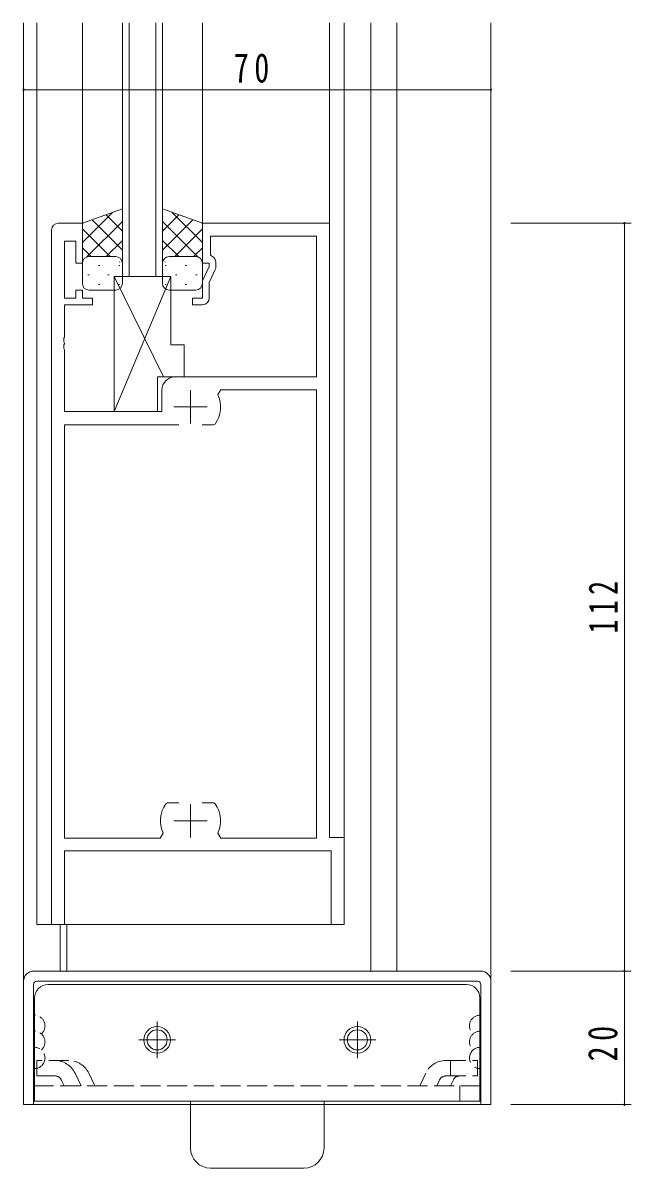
# Model space of a CAD drawing. Units: millimetres on the paper. Extents: x -398 to 398, y -282 to 282.
# Drawn here: x -204 to -112.9, y -18.5 to 153 of the extents above; entities that cross this region are included whole.
import ezdxf

# ---------------------------------------------------------------- set-up
doc = ezdxf.new("R2010")
doc.units = ezdxf.units.MM
doc.linetypes.add('USER2', pattern=[13, 10, -1, 1, -1])
doc.linetypes.add('USER4', pattern=[4, 3, -1])
for name, color, linetype, lineweight in [('0-3_YKK_11', 7, 'Continuous', 18), ('0-4_YKK_12', 2, 'Continuous', 18), ('0-5_YKK_13', 4, 'Continuous', 18), ('0-6_YKK_D', 6, 'Continuous', 18)]:
    doc.layers.add(name, color=color, linetype=linetype, lineweight=lineweight)
doc.styles.add('ＭＳ ゴシック', font='')
doc.styles.get('ＭＳ ゴシック').set_extended_font_data('MS Gothic')

msp = doc.modelspace()

# ---------------------------------------------------------------- linework, layer by layer
at = {"layer": '0-3_YKK_11'}
for p, q in [((-199.655, 121.995), (-199.655, 17.995)), ((-195.055, 122.995), (-198.655, 122.995)), ((-195.055, 116.995), (-195.055, 122.995)), ((-177.055, 122.995), (-177.055, 116.995)), ((-158.055, 122.995), (-177.055, 122.995)), ((-158.055, 30.995), (-158.055, 122.995)), ((-197.725, 120.295), (-196.055, 120.295)), ((-197.725, 111.795), (-197.725, 120.295)), ((-196.055, 120.295), (-196.055, 116.995)), ((-175.855, 121.065), (-159.985, 121.065)), ((-175.855, 118.195), (-175.855, 121.065)), ((-159.985, 121.065), (-159.985, 99.995)), ((-196.055, 116.995), (-195.055, 116.995)), ((-177.055, 116.995), (-176.055, 116.995)), ((-176.055, 116.995), (-176.055, 116.495)), ((-175.555, 118.021), (-175.855, 118.195)), ((-175.055, 116.495), (-175.055, 117.155)), ((-176.055, 116.495), (-177.055, 114.35)), ((-176.055, 114.128), (-175.148, 116.072)), ((-177.055, 114.35), (-177.055, 111.795)), ((-176.055, 111.795), (-176.055, 114.128)), ((-196.055, 111.795), (-197.725, 111.795)), ((-196.055, 112.995), (-196.055, 111.795)), ((-195.055, 112.995), (-196.055, 112.995)), ((-195.055, 111.795), (-195.055, 112.995)), ((-193.555, 111.795), (-195.055, 111.795)), ((-193.555, 110.795), (-193.555, 111.795)), ((-178.555, 111.795), (-178.555, 110.795)), ((-177.055, 111.795), (-178.555, 111.795)), ((-197.725, 110.795), (-193.555, 110.795)), ((-197.725, 105.953), (-197.725, 110.795)), ((-178.555, 110.795), (-177.055, 110.795)), ((-197.845, 105.77), (-197.725, 105.953)), ((-197.845, 105.22), (-197.845, 105.77)), ((-197.725, 105.036), (-197.845, 105.22)), ((-197.845, 104.77), (-197.725, 104.953)), ((-197.845, 104.22), (-197.845, 104.77)), ((-197.725, 104.953), (-197.725, 105.036)), ((-197.725, 104.036), (-197.845, 104.22)), ((-197.725, 94.795), (-197.725, 104.036)), ((-159.985, 99.995), (-181.155, 99.995)), ((-183.155, 97.995), (-183.155, 94.795)), ((-178.855, 97.995), (-178.855, 92.995)), ((-174.303, 98.065), (-174.759, 97.358)), ((-159.985, 98.065), (-174.303, 98.065)), ((-159.985, 30.925), (-159.985, 98.065)), ((-183.155, 94.795), (-197.725, 94.795)), ((-181.355, 95.495), (-176.355, 95.495)), ((-197.725, 92.795), (-197.725, 30.925)), ((-180.605, 92.795), (-197.725, 92.795)), ((-175.408, 92.795), (-177.105, 92.795)), ((-175.162, 92.923), (-175.408, 92.795)), ((-182.548, 36.066), (-182.302, 36.195)), ((-182.302, 36.195), (-180.605, 36.195)), ((-177.105, 36.195), (-175.408, 36.195)), ((-177.105, 36.195), (-175.408, 36.195)), ((-175.408, 36.195), (-175.162, 36.066)), ((-178.855, 35.995), (-178.855, 30.995)), ((-181.355, 33.495), (-176.355, 33.495)), ((-197.725, 30.925), (-183.406, 30.925)), ((-183.406, 30.925), (-182.951, 31.632)), ((-174.759, 31.632), (-174.303, 30.925)), ((-174.303, 30.925), (-159.985, 30.925)), ((-155.855, 30.995), (-158.055, 30.995)), ((-155.855, 17.995), (-155.855, 30.995)), ((-197.725, 28.995), (-157.785, 28.995)), ((-197.725, 17.995), (-197.725, 28.995)), ((-157.785, 28.995), (-157.785, 17.995)), ((-199.655, 17.995), (-197.725, 17.995)), ((-157.785, 17.995), (-155.855, 17.995))]:
    msp.add_line(p, q, dxfattribs=at)
for centre, radius, start, end in [((-198.655, 121.995), 1, 90.00001, 179.99999), ((-176.055, 117.155), 1, 359.99997, 60), ((-176.055, 116.495), 1, 335.00003, 0.00001), ((-177.055, 111.795), 1, 270.00001, 359.99999), ((-181.155, 97.995), 2, 90.00001, 179.99999), ((-178.855, 95.495), 4.5, 325.15008, 24.45637), ((-178.855, 33.495), 4.5, 145.15008, 204.45637), ((-178.855, 33.495), 4.5, 335.54363, 34.84992)]:
    msp.add_arc(centre, radius, start, end, dxfattribs=at)
at = {"layer": '0-4_YKK_12'}
for p, q in [((-203.855, 152.995), (-203.855, -9.005)), ((-195.055, 152.995), (-195.055, 122.995)), ((-189.055, 152.995), (-189.055, 114.995)), ((-188.055, 114.995), (-188.055, 152.995)), ((-184.055, 152.995), (-184.055, 114.995)), ((-183.055, 114.995), (-183.055, 152.995)), ((-177.055, 152.995), (-177.055, 122.995)), ((-158.055, 152.995), (-158.055, 122.695)), ((-155.855, 152.995), (-155.855, 17.995)), ((-147.955, 10.995), (-147.955, 152.995)), ((-133.855, 152.995), (-133.855, -9.005)), ((-183.055, 114.995), (-189.055, 114.995)), ((-198.355, 17.995), (-198.355, 10.995)), ((-197.355, 17.995), (-197.355, 10.995)), ((-197.355, 10.995), (-198.355, 10.995)), ((-133.855, -9.005), (-203.855, -9.005))]:
    msp.add_line(p, q, dxfattribs=at)
for points in [[(-201.855, 152.995), (-201.855, 17.995), (-155.855, 17.995)], [(-147.955, 10.995), (-151.855, 10.995), (-151.855, 152.995)]]:
    msp.add_lwpolyline(points, dxfattribs=at)
at = {"layer": '0-5_YKK_13'}
for p, q in [((-189.055, 125.137), (-195.055, 122.995)), ((-195.055, 120.086), (-190.53, 124.611)), ((-189.055, 118.98), (-193.592, 123.517)), ((-189.055, 121.809), (-191.508, 124.261)), ((-189.055, 125.137), (-189.055, 116.995)), ((-183.055, 125.137), (-183.055, 116.995)), ((-183.055, 125.137), (-177.055, 122.995)), ((-183.055, 121.809), (-180.602, 124.261)), ((-183.055, 118.98), (-178.518, 123.517)), ((-177.055, 120.086), (-181.579, 124.611)), ((-195.055, 122.914), (-194.93, 123.039)), ((-195.055, 122.995), (-195.055, 116.995)), ((-190.898, 117.995), (-195.055, 122.152)), ((-194.368, 117.944), (-189.055, 123.257)), ((-177.742, 117.944), (-183.055, 123.257)), ((-181.212, 117.995), (-177.055, 122.152)), ((-177.055, 122.914), (-177.18, 123.039)), ((-177.055, 122.995), (-177.055, 116.995)), ((-191.489, 117.995), (-189.055, 120.429)), ((-180.62, 117.995), (-183.055, 120.429)), ((-193.726, 117.995), (-195.055, 119.323)), ((-178.384, 117.995), (-177.055, 119.323)), ((-195.055, 117.257), (-195.005, 117.308)), ((-195.055, 116.995), (-195.055, 113.995)), ((-190.055, 117.995), (-194.055, 117.995)), ((-194.055, 117.995), (-190.455, 117.995)), ((-192.436, 116.66), (-192.636, 116.66)), ((-189.455, 116.66), (-189.606, 116.66)), ((-189.473, 117.183), (-189.455, 117.201)), ((-189.055, 116.995), (-189.055, 113.995)), ((-183.055, 116.995), (-183.055, 113.995)), ((-182.637, 117.183), (-182.655, 117.201)), ((-182.655, 116.66), (-182.503, 116.66)), ((-182.055, 117.995), (-178.055, 117.995)), ((-178.055, 117.995), (-182.055, 117.995)), ((-179.673, 116.66), (-179.473, 116.66)), ((-177.055, 117.257), (-177.105, 117.308)), ((-177.055, 116.995), (-177.055, 113.995)), ((-194.051, 115.245), (-194.251, 115.245)), ((-191.021, 115.245), (-191.221, 115.245)), ((-190.305, 94.795), (-181.805, 114.995)), ((-190.305, 94.795), (-190.305, 114.995)), ((-190.305, 114.995), (-181.805, 114.995)), ((-182.879, 99.995), (-190.305, 114.995)), ((-181.805, 114.995), (-181.805, 104.795)), ((-181.088, 115.245), (-180.888, 115.245)), ((-178.058, 115.245), (-177.858, 115.245)), ((-192.436, 113.83), (-192.636, 113.83)), ((-189.468, 113.83), (-189.606, 113.83)), ((-182.641, 113.83), (-182.503, 113.83)), ((-179.673, 113.83), (-179.473, 113.83)), ((-190.055, 112.995), (-194.055, 112.995)), ((-182.055, 112.995), (-178.055, 112.995)), ((-181.805, 104.795), (-179.805, 104.795)), ((-179.805, 104.795), (-179.805, 99.995)), ((-183.805, 99.995), (-183.805, 94.795)), ((-179.805, 99.995), (-183.805, 99.995)), ((-183.805, 94.795), (-190.305, 94.795)), ((-135.355, 10.995), (-202.355, 10.995)), ((-203.855, 9.495), (-203.855, -9.005)), ((-202.355, 8.995), (-202.355, -9.005)), ((-201.855, 9.495), (-135.855, 9.495)), ((-137.505, 8.995), (-200.205, 8.995)), ((-135.355, -9.005), (-135.355, 8.995)), ((-133.855, -9.005), (-133.855, 9.495)), ((-202.205, -8.505), (-202.205, 6.995)), ((-135.505, -8.505), (-135.505, 6.995)), ((-202.355, -8.505), (-135.355, -8.505)), ((-202.205, -8.505), (-175.505, -8.505)), ((-178.855, -15.505), (-178.855, -8.505)), ((-162.205, -8.505), (-135.505, -8.505)), ((-158.855, -15.505), (-158.855, -8.505)), ((-202.355, -9.005), (-203.855, -9.005)), ((-133.855, -9.005), (-135.355, -9.005)), ((-175.855, -18.505), (-161.855, -18.505))]:
    msp.add_line(p, q, dxfattribs=at)
at = {"layer": '0-5_YKK_13', "linetype": 'USER2'}
for p, q in [((-183.855, 3.445), (-183.855, -2.055)), ((-153.855, 3.445), (-153.855, -2.055)), ((-183.855, 3.195), (-183.855, -1.805)), ((-153.855, 3.195), (-153.855, -1.805)), ((-186.605, 0.695), (-181.105, 0.695)), ((-181.355, 0.695), (-186.355, 0.695)), ((-156.605, 0.695), (-151.105, 0.695)), ((-151.355, 0.695), (-156.355, 0.695))]:
    msp.add_line(p, q, dxfattribs=at)
at = {"layer": '0-5_YKK_13', "linetype": 'USER4'}
for p, q in [((-197.073, -2.405), (-201.855, -2.405)), ((-201.855, -2.405), (-201.855, -4.705)), ((-140.636, -2.405), (-135.855, -2.405)), ((-139.912, -2.405), (-139.912, -4.705)), ((-135.855, -2.405), (-135.855, -4.705)), ((-199.136, -4.705), (-201.855, -4.705)), ((-196.154, -4.293), (-195.248, -6.205)), ((-193.185, -6.205), (-194.091, -4.293)), ((-144.524, -6.205), (-143.619, -4.293)), ((-140.636, -4.705), (-135.855, -4.705)), ((-202.355, -6.205), (-135.355, -6.205)), ((-202.355, -6.205), (-202.355, -8.505)), ((-198.233, -5.277), (-197.793, -6.205)), ((-141.54, -5.277), (-141.979, -6.205)), ((-139.477, -5.277), (-139.916, -6.205)), ((-138.53, -6.205), (-138.53, -8.505)), ((-135.355, -6.205), (-135.355, -8.505))]:
    msp.add_line(p, q, dxfattribs=at)
at = {"layer": '0-5_YKK_13'}
for centre, radius in [((-183.855, 0.695), 2), ((-183.855, 0.695), 1.5), ((-153.855, 0.695), 2), ((-153.855, 0.695), 1.5)]:
    msp.add_circle(centre, radius, dxfattribs=at)
for centre, radius, start, end in [((-194.055, 116.995), 1, 90, 180), ((-194.055, 116.995), 1, 90, 179.9999), ((-190.055, 116.995), 1, 0, 90), ((-182.055, 116.995), 1, 90, 180), ((-178.055, 116.995), 1, 0, 90), ((-178.055, 116.995), 1, 0.0001, 90), ((-194.055, 113.995), 1, 180, 270), ((-190.055, 113.995), 1, 270, 0), ((-182.055, 113.995), 1, 180, 270), ((-178.055, 113.995), 1, 270, 0), ((-202.355, 9.495), 1.5, 90, 180), ((-135.355, 9.495), 1.5, 360, 90), ((-201.855, 8.995), 0.5, 90, 180), ((-200.205, 6.995), 2, 90, 180), ((-137.505, 6.995), 2, 360, 90), ((-135.855, 8.995), 0.5, 360, 90), ((-202.248, 2.791), 1.6, 83.08039, 90.00044), ((-135.462, 2.791), 1.6, 89.99956, 96.91945), ((-202.248, 0.391), 1.6, 83.07687, 90.00044), ((-135.462, 0.391), 1.6, 89.99956, 96.92297), ((-202.248, -2.009), 1.6, 83.07731, 90), ((-135.462, -2.009), 1.6, 90, 96.92253), ((-202.248, -2.009), 1.6, 266.16003, 276.92269), ((-135.462, -2.009), 1.6, 263.07747, 273.84013), ((-175.855, -15.505), 3, 180, 270), ((-161.855, -15.505), 3, 270, 0)]:
    msp.add_arc(centre, radius, start, end, dxfattribs=at)
at = {"layer": '0-5_YKK_13', "linetype": 'USER4'}
for centre, radius, start, end in [((-202.248, 2.791), 1.6, 311.40683, 83.08039), ((-135.462, 2.791), 1.6, 96.91945, 228.59317), ((-202.248, 0.391), 1.6, 311.40963, 83.07687), ((-135.462, 0.391), 1.6, 96.92297, 228.59037), ((-202.248, -2.009), 1.6, 276.92269, 83.07731), ((-135.462, -2.009), 1.6, 96.92253, 263.07747), ((-199.136, -5.705), 3.3, 25.33761, 90), ((-197.073, -5.705), 3.3, 25.33761, 90), ((-140.636, -5.705), 3.3, 90, 154.66239), ((-199.136, -5.705), 1, 25.33761, 90), ((-140.636, -5.705), 1, 90, 154.66239), ((-138.573, -5.705), 1, 90, 154.66239)]:
    msp.add_arc(centre, radius, start, end, dxfattribs=at)
at = {"layer": '0-6_YKK_D'}
for p, q in [((-203.855, 123.995), (-203.855, 143.995)), ((-203.855, 142.995), (-133.855, 142.995)), ((-133.855, 123.995), (-133.855, 143.995)), ((-130.855, 122.995), (-112.855, 122.995)), ((-113.855, 122.995), (-113.855, 10.995)), ((-130.855, 10.995), (-112.855, 10.995)), ((-130.855, 10.995), (-112.855, 10.995)), ((-113.855, 10.995), (-113.855, -9.005)), ((-130.855, -9.005), (-112.855, -9.005))]:
    msp.add_line(p, q, dxfattribs=at)
for centre, start, end in [((-203.855, 142.995), 0, 180), ((-203.855, 142.995), 180, 0), ((-133.855, 142.995), 0, 180), ((-133.855, 142.995), 180, 0), ((-113.855, 122.995), 90, 270), ((-113.855, 122.995), 270, 90), ((-113.855, 10.995), 90, 270), ((-113.855, 10.995), 270, 90), ((-113.855, -9.005), 90, 270), ((-113.855, -9.005), 270, 90)]:
    msp.add_arc(centre, 0.106, start, end, dxfattribs=at)

# ---------------------------------------------------------------- texts
at = {"layer": '0-6_YKK_D', "color": 7, "insert": (-172.375, 143.995), "char_height": 4.399, "attachment_point": 7, "style": 'ＭＳ ゴシック'}
msp.add_mtext('\\T1.37;\\W0.75;70', dxfattribs=at)
at = {"layer": '0-6_YKK_D', "color": 7, "char_height": 4.399, "attachment_point": 7, "rotation": 90, "style": 'ＭＳ ゴシック'}
for s, insert in [('\\T1.38;\\W0.7;112', (-114.855, 61.555)), ('\\T1.37;\\W0.75;20', (-114.855, -2.525))]:
    msp.add_mtext(s, dxfattribs=dict(at, insert=insert))

doc.saveas('drawing.dxf')
